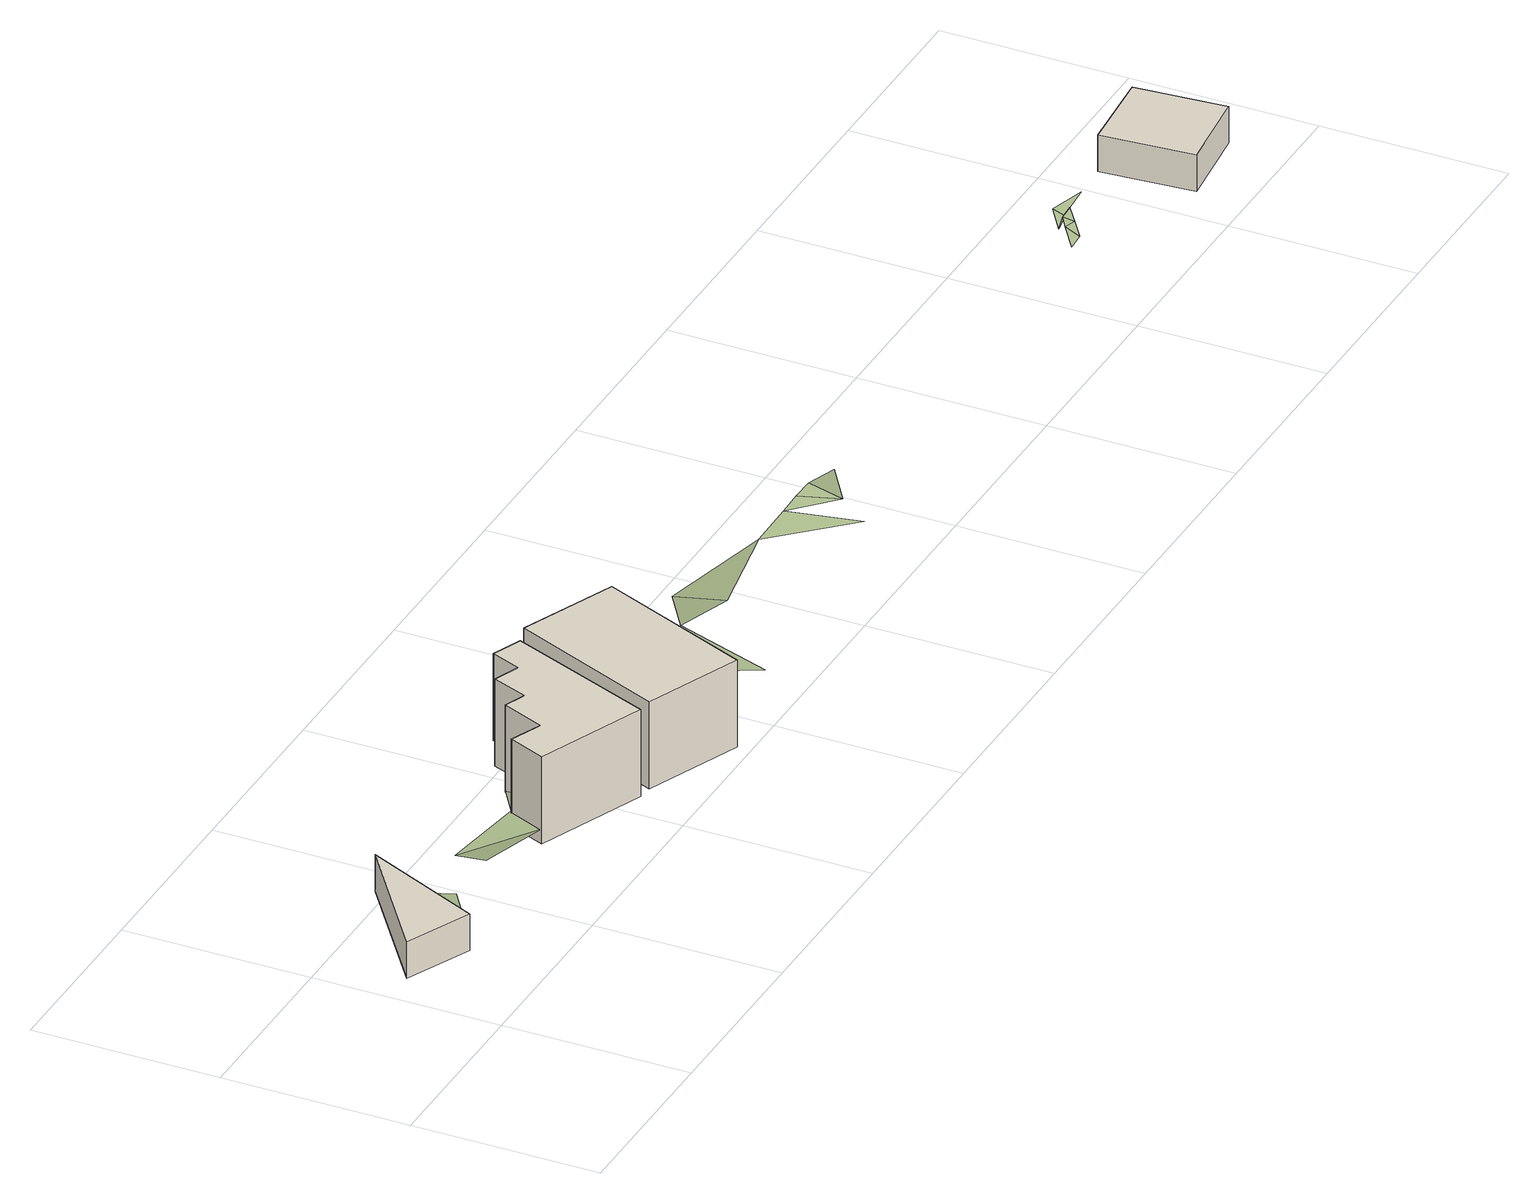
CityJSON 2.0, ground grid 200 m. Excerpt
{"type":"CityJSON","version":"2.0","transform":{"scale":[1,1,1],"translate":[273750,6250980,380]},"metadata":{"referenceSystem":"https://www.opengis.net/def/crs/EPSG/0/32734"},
"CityObjects":{
"building1":{"type":"Building","attributes":{"building":"industrial","building:levels":1,"building_height":4.1,"roof_height":31.94,"ground_height":27.84,"plus_code":"4FRW3C9R+MW4"},"geometry":[{"type":"Solid","lod":"1","boundaries":[[[[0,1,2,3]],[[1,4,5,2]],[[4,0,3,5]],[[3,2,5]],[[4,1,0]]]]}]},
"building2":{"type":"Building","attributes":{"address":"Upper Warwick Street Woodstock Cape Town","building":"house","building:levels":3,"building_height":9.7,"roof_height":37.12,"ground_height":27.42,"plus_code":"4FRW3C9V+J3R"},"geometry":[{"type":"Solid","lod":"1","boundaries":[[[[6,7,8,9]],[[7,10,11,8]],[[10,12,13,11]],[[12,14,15,13]],[[14,16,17,15]],[[16,18,19,17]],[[18,20,21,19]],[[20,22,23,21]],[[22,24,25,23]],[[24,6,9,25]],[[9,8,11,13,15,17,19,21,23,25]],[[24,22,20,18,16,14,12,10,7,6]]]]}]},
"building3":{"type":"Building","attributes":{"address":"Upper Warwick Street Woodstock Cape Town","building":"house","building:levels":3,"building_height":9.7,"roof_height":37.12,"ground_height":27.42,"plus_code":"4FRW3C9V+J4J"},"geometry":[{"type":"Solid","lod":"1","boundaries":[[[[26,27,28,29]],[[27,30,31,28]],[[30,32,33,31]],[[32,26,29,33]],[[29,28,31,33]],[[32,30,27,26]]]]}]},
"building4":{"type":"Building","attributes":{"address":"22 Warwick Street Woodstock Cape Town","building":"house","building:levels":1,"building_height":4.1,"roof_height":29.82,"ground_height":25.72,"plus_code":"4FRW3C9V+JJF"},"geometry":[{"type":"Solid","lod":"1","boundaries":[[[[34,35,36,37]],[[35,38,39,36]],[[38,40,41,39]],[[40,34,37,41]],[[37,36,39,41]],[[40,38,35,34]]]]}]},
"terrain1":{"type":"TINRelief","geometry":[{"type":"CompositeSurface","lod":"1","boundaries":[[[42,43,0]],[[44,45,46]],[[47,46,45]],[[48,47,49]],[[50,51,52]],[[52,51,53]],[[53,51,54]],[[55,56,32]],[[56,57,58]],[[57,59,58]],[[60,61,59]],[[61,62,63]],[[63,62,64]],[[65,64,62]],[[66,67,68]],[[67,66,69]],[[70,67,69]],[[71,70,69]],[[70,71,72]],[[71,73,72]],[[73,74,72]],[[74,73,75]]]}]}
},
"vertices":[
[137,198,29],[8,103,29],[8,103,70],[137,198,70],[79,71,29],[79,71,70],
[469,204,25],[437,217,25],[437,217,122],[469,204,122],[424,185,25],[424,185,122],[396,196,25],[396,196,122],[381,158,25],[381,158,122],[358,167,25],[358,167,122],[339,121,25],[339,121,122],[305,135,25],[305,135,122],[288,95,25],[288,95,122],[406,47,25],[406,47,122],
[491,211,25],[422,46,25],[422,46,122],[491,211,122],[526,3,25],[526,3,122],[595,168,25],[595,168,122],
[1636,154,8],[1644,54,8],[1644,54,49],[1636,154,49],[1736,64,8],[1736,64,49],[1728,162,8],[1728,162,49],
[79,71,44],[144,116,44],[214,118,42],[288,95,42],[231,159,27],[305,135,42],[358,167,27],[339,121,42],[422,87,42],[452,119,41],[437,126,42],[453,165,25],[475,174,25],[640,28,41],[678,135,41],[736,114,42],[745,176,25],[848,134,42],[921,58,42],[905,135,42],[949,94,42],[934,136,42],[962,136,41],[1022,138,22],[1479,98,38],[1489,118,38],[1459,97,38],[1501,114,38],[1504,128,38],[1522,129,38],[1519,139,13],[1543,145,13],[1549,160,13],[1589,149,13]
]}
